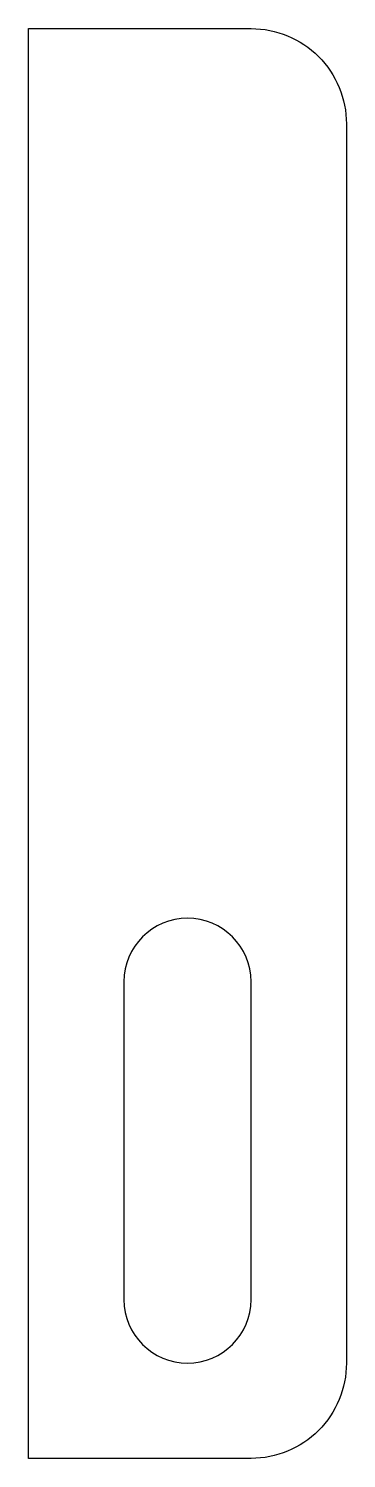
# Model space of a CAD drawing. Extents: x 30 to 40, y -29 to 16.
import ezdxf

# ---------------------------------------------------------------- set-up
doc = ezdxf.new("R2010")
doc.units = 0
doc.layers.get('0').update_dxf_attribs({"linetype": 'continuous'})

# ---------------------------------------------------------------- blocks, each defined once
blk = doc.blocks.new('POCKET002_CS002')
at = {"color": 0}
for points in [[(40, 13), (40, -26, -0.414214), (37, -29), (30, -29), (30, 16), (37, 16, -0.414214)], [(33, -24, 1), (37, -24), (37, -14, 1), (33, -14)]]:
    blk.add_lwpolyline(points, format="xyb", close=True, dxfattribs=at)

msp = doc.modelspace()

# ---------------------------------------------------------------- block references
at = {"color": 0}
msp.add_blockref('POCKET002_CS002', (0, 0), dxfattribs=at)

doc.saveas('drawing.dxf')
